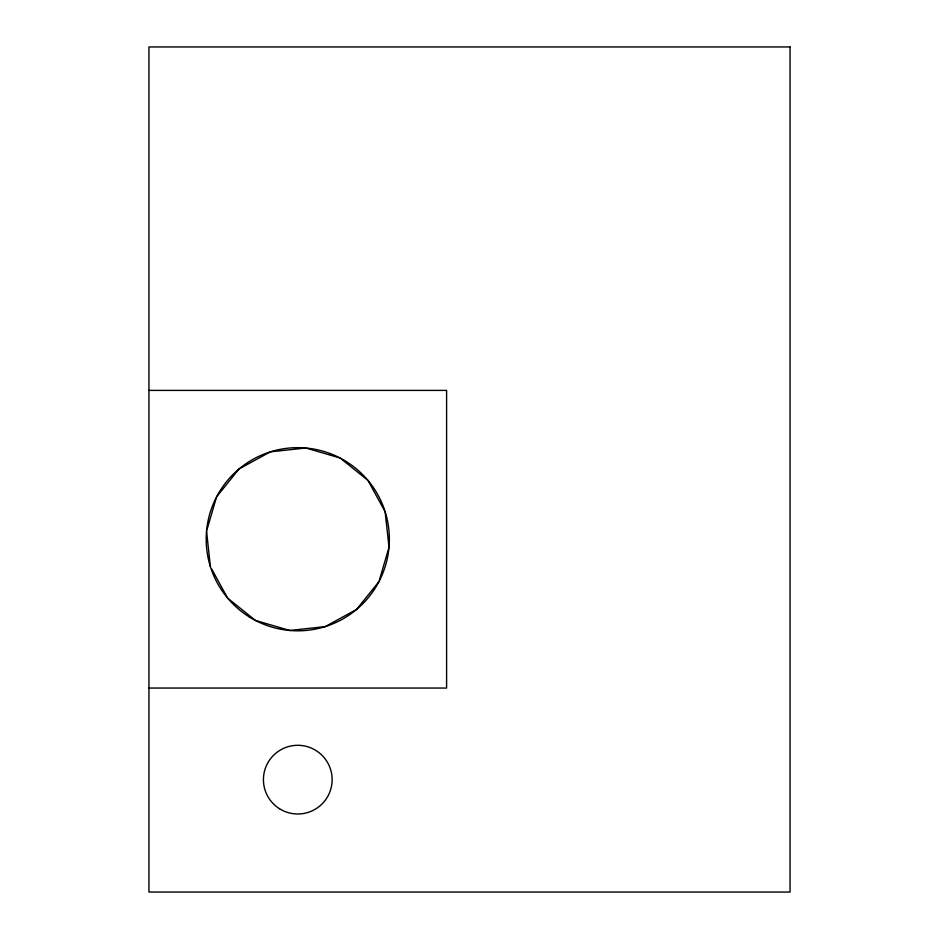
<?xml version="1.0" encoding="UTF-8"?>
<svg xmlns="http://www.w3.org/2000/svg" width="939" height="939" viewBox="0 0 939 939"><rect width="100%" height="100%" fill="white"/><g stroke="black" fill="none" stroke-linecap="round" stroke-linejoin="round"><path stroke-width="1.41" d="M206.944 529.796L216.17 498.245M379.379 580.22L389.004 547.296L385.143 511.767M216.569 496.872L238.964 469.019L270.315 451.859L305.832 447.997M378.98 581.593L356.585 609.434L325.234 626.606L289.717 630.456L255.408 620.433L227.567 598.037L211.78 569.198M148.949 390.401L446.6 390.401L446.6 688.052L148.949 688.052M307.206 448.396L340.141 458.032M341.244 458.925L367.982 480.416L384.462 510.511M206.545 531.169L210.406 566.698M790.051 46.95L148.949 46.95L148.949 892.05L790.051 892.05L790.051 46.95M279.517 808.737A34.344 34.344 0 0 0 332.101 780.908A34.344 34.344 0 0 0 281.712 749.287A34.344 34.344 0 0 0 279.517 808.737M249.105 616.817A91.588 91.588 0 0 0 389.298 542.589A91.588 91.588 0 0 0 254.927 458.291A91.588 91.588 0 0 0 249.105 616.817"/></g></svg>
